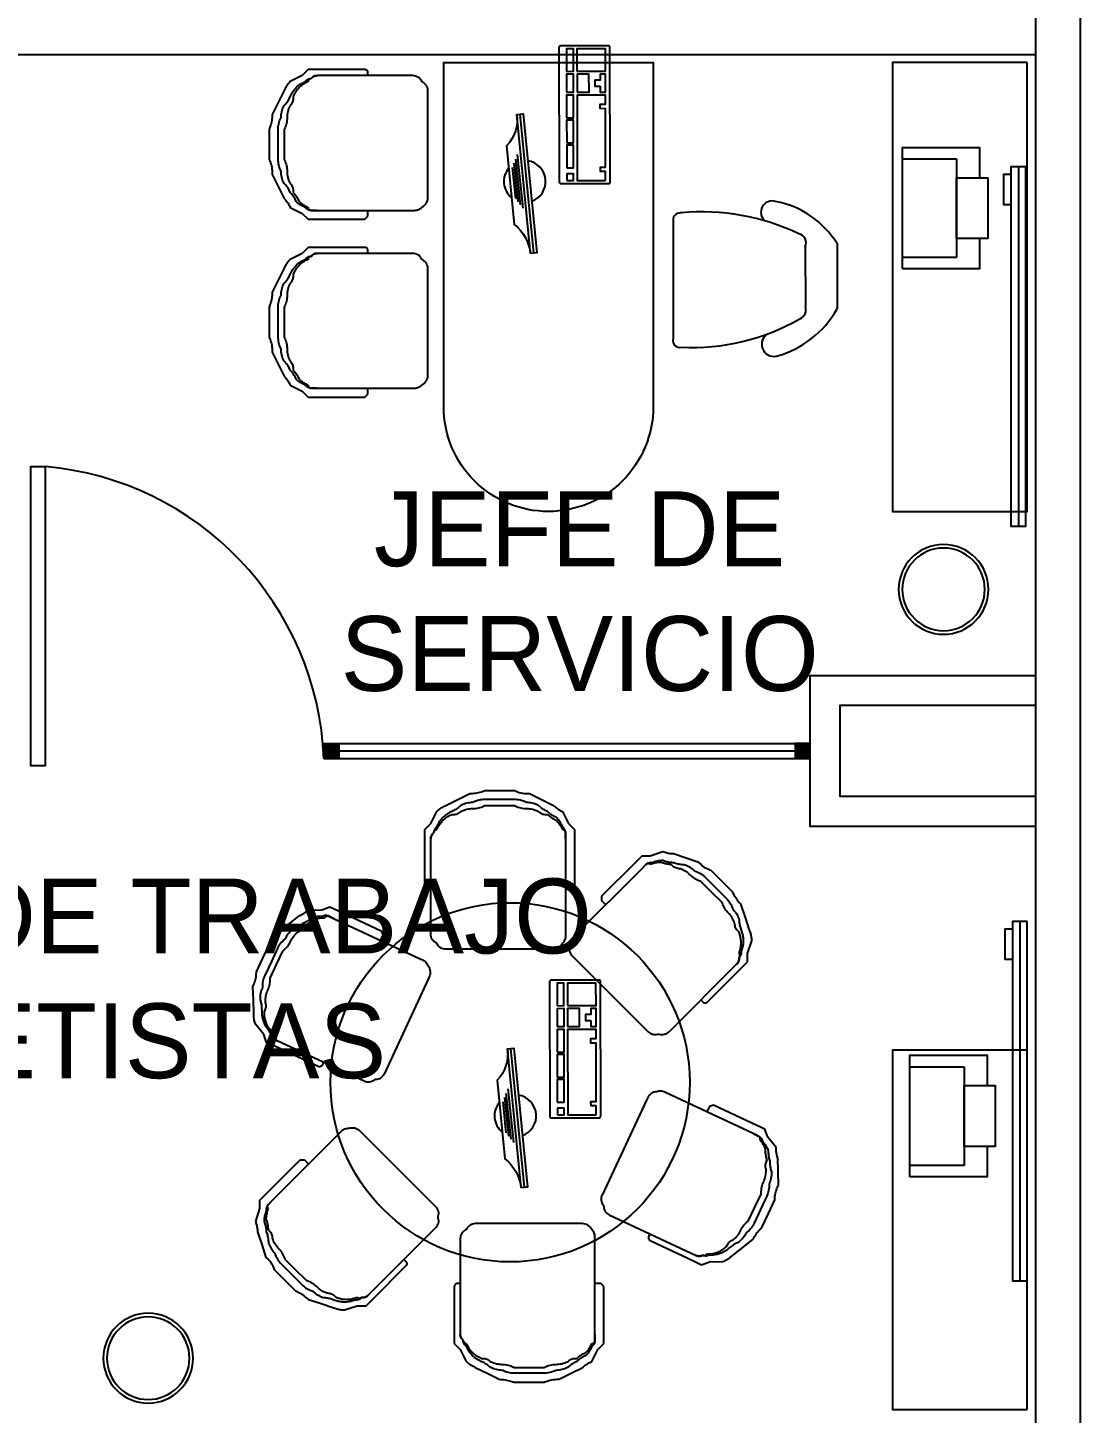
# Model space of a CAD drawing. Header units: millimetres. Extents: x 2523 to 2756, y 378 to 482.
# Drawn here: x 2668.31 to 2671.827, y 393.814 to 398.442 of the extents above; entities that cross this region are included whole.
import ezdxf

# ---------------------------------------------------------------- set-up
doc = ezdxf.new("R2010")
doc.units = ezdxf.units.MM
for name, color, linetype in [('CANCEL', 6, 'Continuous'), ('MOBILIARIO', 161, 'Continuous'), ('PATOLOGICA$0$NUTRICION Y DIETETICA$0$SERVICIOS GENERALES$0$MOBILIARIO', 1, 'Continuous')]:
    doc.layers.add(name, color=color, linetype=linetype)
doc.styles.add('STYLE1', font='GOTHIC.TTF')

# ---------------------------------------------------------------- blocks, each defined once
blk = doc.blocks.new('PK100')
at = {"layer": 'CANCEL'}
blk.add_lwpolyline([(-0.9783, -0.025), (-0.9783, 0.975), (-0.9306, 0.975), (-0.9306, -0.025), (-0.9783, -0.025), (-0.9783, 0.965)], dxfattribs=at)
blk.add_arc((-1.0192, -0.0412), 1.0201, 2.3148, 85.014, dxfattribs=at)
blk = doc.blocks.new('BLOQUE NUTRICION$0$NUTRICION Y DIETETICA$0$NUTRICION$0$511-60')
for p, q in [((-0.1171, 0.5476), (0.1001, 0.5476)), ((-0.1068, 0.441), (0.0914, 0.4421)), ((-0.2009, 0), (0.2009, 0))]:
    blk.add_line(p, q)
for centre, radius, start, end in [((0.0429, 0.2869), 0.3059, 121.5445, 169.5296), ((-0.0593, 0.2593), 0.3295, 15.0293, 61.0609), ((0.525, 0.0969), 0.7482, 154.4621, 185.2938), ((-0.1203, 0.4139), 0.0303, 63.4368, 169.4142), ((0.1026, 0.41), 0.034, 19.2526, 109.2639), ((-0.4929, 0.0631), 0.7226, 357.2049, 29.7094), ((-0.2221, 0.3309), 0.0376, 162.0905, 320.3863), ((0.2192, 0.3365), 0.0405, 208.0736, 11.7041), ((-0.1943, 0.0251), 0.0259, 173.7678, 255.1823), ((0.2075, 0.0212), 0.0222, 252.6468, 17.4346)]:
    blk.add_arc(centre, radius, start, end)
blk = doc.blocks.new('BLOQUE NUTRICION$0$NUTRICION Y DIETETICA$0$NUTRICION$0$silla de visita')
at = {"linetype": 'Continuous'}
for p, q in [((-0.175, 0), (-0.17946, -0.00031)), ((0.175, 0), (-0.175, 0)), ((0.18264, 0), (0.175, 0)), ((0.18762, -0.00034), (0.18264, 0)), ((-0.22469, -0.04554), (-0.225, -0.05)), ((-0.22377, -0.04116), (-0.22469, -0.04554)), ((-0.22225, -0.03695), (-0.22377, -0.04116)), ((-0.22017, -0.03298), (-0.22225, -0.03695)), ((-0.21755, -0.02935), (-0.22017, -0.03298)), ((-0.21447, -0.02611), (-0.21755, -0.02935)), ((-0.21096, -0.02333), (-0.21447, -0.02611)), ((-0.20711, -0.02106), (-0.21096, -0.02333)), ((-0.205, -0.02), (-0.20711, -0.02106)), ((-0.20394, -0.01789), (-0.205, -0.02)), ((-0.20167, -0.01403), (-0.20394, -0.01789)), ((-0.19888, -0.01053), (-0.20167, -0.01403)), ((-0.19564, -0.00744), (-0.19888, -0.01053)), ((-0.19201, -0.00483), (-0.19564, -0.00744)), ((-0.18805, -0.00275), (-0.19201, -0.00483)), ((-0.18384, -0.00123), (-0.18805, -0.00275)), ((-0.17946, -0.00031), (-0.18384, -0.00123)), ((0.19252, -0.00138), (0.18762, -0.00034)), ((0.19723, -0.00307), (0.19252, -0.00138)), ((0.20166, -0.0054), (0.19723, -0.00307)), ((0.20572, -0.00832), (0.20166, -0.0054)), ((0.20934, -0.01177), (0.20572, -0.00832)), ((0.21246, -0.01569), (0.20934, -0.01177)), ((0.215, -0.02), (0.21246, -0.01569)), ((0.21725, -0.02248), (0.215, -0.02)), ((0.21924, -0.02517), (0.21725, -0.02248)), ((0.22097, -0.02804), (0.21924, -0.02517)), ((0.2224, -0.03107), (0.22097, -0.02804)), ((0.22353, -0.03423), (0.2224, -0.03107)), ((0.22434, -0.03748), (0.22353, -0.03423)), ((0.22484, -0.04079), (0.22434, -0.03748)), ((0.225, -0.04414), (0.22484, -0.04079)), ((0.225, -0.05), (0.225, -0.04414)), ((-0.225, -0.05), (-0.225, -0.37)), ((0.225, -0.37), (0.225, -0.05)), ((-0.24481, -0.20805), (-0.245, -0.21)), ((-0.245, -0.21), (-0.245, -0.37)), ((-0.24424, -0.20617), (-0.24481, -0.20805)), ((-0.24331, -0.20444), (-0.24424, -0.20617)), ((-0.24207, -0.20293), (-0.24331, -0.20444)), ((-0.24055, -0.20168), (-0.24207, -0.20293)), ((-0.23883, -0.20076), (-0.24055, -0.20168)), ((-0.23695, -0.20019), (-0.23883, -0.20076)), ((-0.235, -0.2), (-0.23695, -0.20019)), ((-0.225, -0.2), (-0.235, -0.2)), ((0.245, -0.2), (0.225, -0.2)), ((0.255, -0.21), (0.245, -0.2)), ((0.255, -0.37), (0.255, -0.21)), ((-0.245, -0.37), (-0.245, -0.4)), ((-0.225, -0.37), (-0.22488, -0.37237)), ((-0.22488, -0.37237), (-0.225, -0.37)), ((0.225, -0.39), (0.225, -0.37)), ((0.225, -0.37), (0.225, -0.39)), ((0.255, -0.4), (0.255, -0.37)), ((-0.245, -0.4), (-0.225, -0.42)), ((-0.22488, -0.37237), (-0.22454, -0.37471)), ((-0.22454, -0.37471), (-0.22488, -0.37237)), ((-0.22454, -0.37471), (-0.22396, -0.37701)), ((-0.22396, -0.37701), (-0.22454, -0.37471)), ((-0.22396, -0.37701), (-0.22316, -0.37924)), ((-0.22316, -0.37924), (-0.22396, -0.37701)), ((-0.22316, -0.37924), (-0.22215, -0.38138)), ((-0.22215, -0.38138), (-0.22316, -0.37924)), ((-0.22215, -0.38138), (-0.22093, -0.38341)), ((-0.22093, -0.38341), (-0.22215, -0.38138)), ((-0.22093, -0.38341), (-0.21952, -0.38532)), ((-0.21952, -0.38532), (-0.22093, -0.38341)), ((-0.21952, -0.38532), (-0.21793, -0.38707)), ((-0.21793, -0.38707), (-0.21952, -0.38532)), ((-0.21793, -0.38707), (-0.215, -0.39)), ((-0.215, -0.39), (-0.21793, -0.38707)), ((-0.215, -0.39), (-0.21481, -0.39195)), ((-0.21488, -0.39237), (-0.215, -0.39)), ((-0.21454, -0.39471), (-0.21488, -0.39237)), ((-0.21481, -0.39195), (-0.21424, -0.39383)), ((-0.21396, -0.39701), (-0.21454, -0.39471)), ((-0.21424, -0.39383), (-0.21331, -0.39556)), ((-0.21316, -0.39924), (-0.21396, -0.39701)), ((-0.21331, -0.39556), (-0.21207, -0.39707)), ((-0.21215, -0.40138), (-0.21316, -0.39924)), ((-0.21093, -0.40341), (-0.21215, -0.40138)), ((-0.21207, -0.39707), (-0.21055, -0.39832)), ((-0.20952, -0.40532), (-0.21093, -0.40341)), ((-0.21055, -0.39832), (-0.20883, -0.39924)), ((-0.20793, -0.40707), (-0.20952, -0.40532)), ((-0.20883, -0.39924), (-0.20695, -0.39981)), ((-0.205, -0.41), (-0.20793, -0.40707)), ((-0.20695, -0.39981), (-0.205, -0.4)), ((-0.205, -0.4), (-0.20132, -0.40735)), ((-0.20132, -0.41735), (-0.205, -0.41)), ((-0.20132, -0.40735), (-0.19969, -0.41046)), ((-0.19969, -0.41046), (-0.19793, -0.41349)), ((-0.19793, -0.41349), (-0.19606, -0.41646)), ((-0.19606, -0.41646), (-0.19407, -0.41934)), ((0.20407, -0.41934), (0.20606, -0.41646)), ((0.20606, -0.41646), (0.20793, -0.41349)), ((0.20793, -0.41349), (0.20969, -0.41046)), ((0.20969, -0.41046), (0.21132, -0.40735)), ((0.21132, -0.40735), (0.215, -0.4)), ((0.215, -0.41), (0.21132, -0.41735)), ((0.215, -0.4), (0.21695, -0.39981)), ((0.21793, -0.40707), (0.215, -0.41)), ((0.21695, -0.39981), (0.21883, -0.39924)), ((0.21952, -0.40532), (0.21793, -0.40707)), ((0.21883, -0.39924), (0.22055, -0.39832)), ((0.22093, -0.40341), (0.21952, -0.40532)), ((0.22055, -0.39832), (0.22207, -0.39707)), ((0.22215, -0.40138), (0.22093, -0.40341)), ((0.22207, -0.39707), (0.22331, -0.39556)), ((0.22316, -0.39924), (0.22215, -0.40138)), ((0.22396, -0.39701), (0.22316, -0.39924)), ((0.22331, -0.39556), (0.22424, -0.39383)), ((0.22454, -0.39471), (0.22396, -0.39701)), ((0.22424, -0.39383), (0.22481, -0.39195)), ((0.22488, -0.39237), (0.22454, -0.39471)), ((0.22481, -0.39195), (0.225, -0.39)), ((0.225, -0.39), (0.22488, -0.39237)), ((0.235, -0.42), (0.255, -0.4)), ((-0.225, -0.42), (-0.205, -0.46)), ((-0.205, -0.46), (-0.20246, -0.46243)), ((-0.20246, -0.46243), (-0.19984, -0.46476)), ((-0.19969, -0.42046), (-0.20132, -0.41735)), ((-0.19793, -0.42349), (-0.19969, -0.42046)), ((-0.19606, -0.42646), (-0.19793, -0.42349)), ((-0.19407, -0.42934), (-0.19606, -0.42646)), ((-0.19407, -0.41934), (-0.19196, -0.42214)), ((-0.19196, -0.43214), (-0.19407, -0.42934)), ((-0.19196, -0.42214), (-0.18974, -0.42485)), ((-0.18974, -0.43485), (-0.19196, -0.43214)), ((-0.18974, -0.42485), (-0.18742, -0.42748)), ((-0.18742, -0.43748), (-0.18974, -0.43485)), ((-0.18742, -0.42748), (-0.185, -0.43)), ((-0.185, -0.44), (-0.18742, -0.43748)), ((-0.185, -0.43), (-0.18246, -0.43243)), ((-0.18246, -0.44243), (-0.185, -0.44)), ((-0.18246, -0.43243), (-0.17984, -0.43476)), ((-0.17984, -0.44476), (-0.18246, -0.44243)), ((-0.17984, -0.43476), (-0.17712, -0.43697)), ((-0.17712, -0.44697), (-0.17984, -0.44476)), ((-0.17712, -0.43697), (-0.17432, -0.43908)), ((-0.17432, -0.44908), (-0.17712, -0.44697)), ((-0.17432, -0.43908), (-0.17144, -0.44107)), ((-0.17144, -0.45107), (-0.17432, -0.44908)), ((-0.17144, -0.44107), (-0.16848, -0.44294)), ((-0.16848, -0.45294), (-0.17144, -0.45107)), ((-0.16848, -0.44294), (-0.16544, -0.4447)), ((-0.16544, -0.4547), (-0.16848, -0.45294)), ((-0.16544, -0.4447), (-0.16235, -0.44632)), ((-0.16235, -0.45632), (-0.16544, -0.4547)), ((-0.16235, -0.44632), (-0.155, -0.45)), ((-0.155, -0.46), (-0.16235, -0.45632)), ((-0.155, -0.45), (-0.14914, -0.45)), ((-0.14765, -0.46368), (-0.155, -0.46)), ((-0.14914, -0.45), (-0.1458, -0.45016)), ((-0.1458, -0.45016), (-0.14249, -0.45065)), ((-0.14249, -0.45065), (-0.13924, -0.45147)), ((-0.13924, -0.45147), (-0.13608, -0.4526)), ((-0.13608, -0.4526), (-0.13305, -0.45403)), ((-0.13305, -0.45403), (-0.13018, -0.45575)), ((-0.13018, -0.45575), (-0.12749, -0.45775)), ((-0.12749, -0.45775), (-0.125, -0.46)), ((-0.125, -0.46), (-0.12289, -0.46106)), ((-0.12289, -0.46106), (-0.11842, -0.46313)), ((0.12842, -0.46313), (0.13289, -0.46106)), ((0.13289, -0.46106), (0.135, -0.46)), ((0.135, -0.46), (0.13749, -0.45775)), ((0.13749, -0.45775), (0.14018, -0.45575)), ((0.14018, -0.45575), (0.14305, -0.45403)), ((0.14305, -0.45403), (0.14608, -0.4526)), ((0.14608, -0.4526), (0.14924, -0.45147)), ((0.14924, -0.45147), (0.15249, -0.45065)), ((0.15249, -0.45065), (0.1558, -0.45016)), ((0.1558, -0.45016), (0.15914, -0.45)), ((0.165, -0.46), (0.15765, -0.46368)), ((0.15914, -0.45), (0.165, -0.45)), ((0.165, -0.45), (0.16754, -0.44757)), ((0.16754, -0.45757), (0.165, -0.46)), ((0.16754, -0.44757), (0.17016, -0.44524)), ((0.17016, -0.45524), (0.16754, -0.45757)), ((0.17016, -0.44524), (0.17288, -0.44303)), ((0.17288, -0.45303), (0.17016, -0.45524)), ((0.17288, -0.44303), (0.17568, -0.44092)), ((0.17568, -0.45092), (0.17288, -0.45303)), ((0.17568, -0.44092), (0.17856, -0.43893)), ((0.17856, -0.44893), (0.17568, -0.45092)), ((0.17856, -0.43893), (0.18152, -0.43706)), ((0.18152, -0.44706), (0.17856, -0.44893)), ((0.18152, -0.43706), (0.18456, -0.4353)), ((0.18456, -0.4453), (0.18152, -0.44706)), ((0.18456, -0.4353), (0.18765, -0.43368)), ((0.18765, -0.44368), (0.18456, -0.4453)), ((0.18765, -0.43368), (0.195, -0.43)), ((0.195, -0.44), (0.18765, -0.44368)), ((0.195, -0.43), (0.19742, -0.42748)), ((0.19742, -0.43748), (0.195, -0.44)), ((0.19742, -0.42748), (0.19974, -0.42485)), ((0.19974, -0.43485), (0.19742, -0.43748)), ((0.19974, -0.42485), (0.20196, -0.42214)), ((0.20196, -0.43214), (0.19974, -0.43485)), ((0.20196, -0.42214), (0.20407, -0.41934)), ((0.20407, -0.42934), (0.20196, -0.43214)), ((0.20606, -0.42646), (0.20407, -0.42934)), ((0.20793, -0.42349), (0.20606, -0.42646)), ((0.20765, -0.46368), (0.215, -0.46)), ((0.20969, -0.42046), (0.20793, -0.42349)), ((0.21132, -0.41735), (0.20969, -0.42046)), ((0.215, -0.46), (0.235, -0.42)), ((-0.19984, -0.46476), (-0.19712, -0.46697)), ((-0.19712, -0.46697), (-0.19432, -0.46908)), ((-0.19432, -0.46908), (-0.19144, -0.47107)), ((-0.19144, -0.47107), (-0.18848, -0.47294)), ((-0.18848, -0.47294), (-0.18544, -0.4747)), ((-0.18544, -0.4747), (-0.18235, -0.47632)), ((-0.18235, -0.47632), (-0.175, -0.48)), ((-0.175, -0.48), (-0.135, -0.5)), ((-0.14456, -0.4653), (-0.14765, -0.46368)), ((-0.14152, -0.46706), (-0.14456, -0.4653)), ((-0.13856, -0.46893), (-0.14152, -0.46706)), ((-0.13568, -0.47092), (-0.13856, -0.46893)), ((-0.13288, -0.47303), (-0.13568, -0.47092)), ((-0.135, -0.5), (-0.095, -0.52)), ((-0.13016, -0.47524), (-0.13288, -0.47303)), ((-0.12754, -0.47757), (-0.13016, -0.47524)), ((-0.125, -0.48), (-0.12754, -0.47757)), ((-0.12289, -0.48106), (-0.125, -0.48)), ((-0.11842, -0.48313), (-0.12289, -0.48106)), ((-0.11842, -0.46313), (-0.11386, -0.46493)), ((-0.11386, -0.48493), (-0.11842, -0.48313)), ((-0.11386, -0.46493), (-0.10919, -0.46647)), ((-0.10919, -0.48647), (-0.11386, -0.48493)), ((-0.10919, -0.46647), (-0.10445, -0.46774)), ((-0.10445, -0.48774), (-0.10919, -0.48647)), ((-0.10445, -0.46774), (-0.09964, -0.46873)), ((-0.09964, -0.48873), (-0.10445, -0.48774)), ((-0.09964, -0.46873), (-0.09478, -0.46943)), ((-0.09478, -0.48943), (-0.09964, -0.48873)), ((-0.09478, -0.46943), (-0.08989, -0.46986)), ((-0.08989, -0.48986), (-0.09478, -0.48943)), ((-0.08989, -0.46986), (-0.085, -0.47)), ((-0.085, -0.49), (-0.08989, -0.48986)), ((-0.085, -0.47), (-0.08011, -0.47014)), ((-0.08289, -0.49106), (-0.085, -0.49)), ((-0.07842, -0.49313), (-0.08289, -0.49106)), ((-0.08011, -0.47014), (-0.07522, -0.47057)), ((-0.07386, -0.49493), (-0.07842, -0.49313)), ((-0.07522, -0.47057), (-0.07036, -0.47127)), ((-0.06919, -0.49647), (-0.07386, -0.49493)), ((-0.07036, -0.47127), (-0.06555, -0.47226)), ((-0.06445, -0.49774), (-0.06919, -0.49647)), ((-0.06555, -0.47226), (-0.06081, -0.47353)), ((-0.05964, -0.49873), (-0.06445, -0.49774)), ((-0.06081, -0.47353), (-0.05614, -0.47507)), ((-0.05478, -0.49943), (-0.05964, -0.49873)), ((-0.05614, -0.47507), (-0.05158, -0.47687)), ((-0.04989, -0.49986), (-0.05478, -0.49943)), ((-0.05158, -0.47687), (-0.04711, -0.47894)), ((-0.045, -0.5), (-0.04989, -0.49986)), ((-0.04711, -0.47894), (-0.045, -0.48)), ((-0.045, -0.48), (0.005, -0.48)), ((0.005, -0.5), (-0.045, -0.5)), ((0.005, -0.48), (0.055, -0.48)), ((0.045, -0.5), (0.005, -0.5)), ((0.05264, -0.5), (0.045, -0.5)), ((0.0581, -0.49984), (0.05264, -0.5)), ((0.055, -0.48), (0.05711, -0.47894)), ((0.05711, -0.47894), (0.06158, -0.47687)), ((0.06357, -0.49937), (0.0581, -0.49984)), ((0.06158, -0.47687), (0.06614, -0.47507)), ((0.06901, -0.49858), (0.06357, -0.49937)), ((0.06614, -0.47507), (0.07081, -0.47353)), ((0.07438, -0.49747), (0.06901, -0.49858)), ((0.07081, -0.47353), (0.07555, -0.47226)), ((0.07969, -0.49606), (0.07438, -0.49747)), ((0.07555, -0.47226), (0.08036, -0.47127)), ((0.0849, -0.49434), (0.07969, -0.49606)), ((0.08036, -0.47127), (0.08522, -0.47057)), ((0.09001, -0.49232), (0.0849, -0.49434)), ((0.08522, -0.47057), (0.09011, -0.47014)), ((0.095, -0.49), (0.09001, -0.49232)), ((0.09011, -0.47014), (0.095, -0.47)), ((0.095, -0.47), (0.09989, -0.46986)), ((0.09989, -0.48986), (0.095, -0.49)), ((0.09989, -0.46986), (0.10478, -0.46943)), ((0.10478, -0.48943), (0.09989, -0.48986)), ((0.10478, -0.46943), (0.10964, -0.46873)), ((0.10964, -0.48873), (0.10478, -0.48943)), ((0.105, -0.52), (0.145, -0.5)), ((0.10964, -0.46873), (0.11445, -0.46774)), ((0.11445, -0.48774), (0.10964, -0.48873)), ((0.11445, -0.46774), (0.11919, -0.46647)), ((0.11919, -0.48647), (0.11445, -0.48774)), ((0.11919, -0.46647), (0.12386, -0.46493)), ((0.12386, -0.48493), (0.11919, -0.48647)), ((0.12386, -0.46493), (0.12842, -0.46313)), ((0.12842, -0.48313), (0.12386, -0.48493)), ((0.13289, -0.48106), (0.12842, -0.48313)), ((0.135, -0.48), (0.13289, -0.48106)), ((0.13754, -0.47757), (0.135, -0.48)), ((0.14016, -0.47524), (0.13754, -0.47757)), ((0.14288, -0.47303), (0.14016, -0.47524)), ((0.14568, -0.47092), (0.14288, -0.47303)), ((0.145, -0.5), (0.185, -0.48)), ((0.14856, -0.46893), (0.14568, -0.47092)), ((0.15152, -0.46706), (0.14856, -0.46893)), ((0.15456, -0.4653), (0.15152, -0.46706)), ((0.15765, -0.46368), (0.15456, -0.4653)), ((0.185, -0.48), (0.18754, -0.47757)), ((0.18754, -0.47757), (0.19016, -0.47524)), ((0.19016, -0.47524), (0.19288, -0.47303)), ((0.19288, -0.47303), (0.19568, -0.47092)), ((0.19568, -0.47092), (0.19856, -0.46893)), ((0.19856, -0.46893), (0.20152, -0.46706)), ((0.20152, -0.46706), (0.20456, -0.4653)), ((0.20456, -0.4653), (0.20765, -0.46368)), ((-0.095, -0.52), (-0.09007, -0.5201)), ((-0.09007, -0.5201), (-0.08513, -0.5204)), ((-0.08513, -0.5204), (-0.0802, -0.52089)), ((-0.0802, -0.52089), (-0.07529, -0.52159)), ((-0.07529, -0.52159), (-0.07041, -0.52248)), ((-0.07041, -0.52248), (-0.06558, -0.52356)), ((-0.06558, -0.52356), (-0.06079, -0.52484)), ((-0.06079, -0.52484), (-0.05603, -0.52632)), ((-0.05603, -0.52632), (-0.045, -0.53)), ((-0.045, -0.53), (0.005, -0.53)), ((0.005, -0.53), (0.055, -0.53)), ((0.055, -0.53), (0.05999, -0.52768)), ((0.05999, -0.52768), (0.0651, -0.52566)), ((0.0651, -0.52566), (0.07031, -0.52394)), ((0.07031, -0.52394), (0.07562, -0.52253)), ((0.07562, -0.52253), (0.08099, -0.52142)), ((0.08099, -0.52142), (0.08643, -0.52063)), ((0.08643, -0.52063), (0.0919, -0.52016)), ((0.0919, -0.52016), (0.09736, -0.52)), ((0.09736, -0.52), (0.105, -0.52))]:
    blk.add_line(p, q, dxfattribs=at)
blk = doc.blocks.new('*U366')
at = {"layer": 'MOBILIARIO'}
blk.add_lwpolyline([(0.75, -0.45), (0.75, 0), (-0.75, 0), (-0.75, -0.45)], close=True, dxfattribs=at)
blk = doc.blocks.new('BLOQUE NUTRICION$0$silla de visita')
at = {"linetype": 'Continuous'}
for p, q in [((-0.175, 0), (-0.17946, -0.00031)), ((0.175, 0), (-0.175, 0)), ((0.18264, 0), (0.175, 0)), ((0.18762, -0.00034), (0.18264, 0)), ((-0.22469, -0.04554), (-0.225, -0.05)), ((-0.22377, -0.04116), (-0.22469, -0.04554)), ((-0.22225, -0.03695), (-0.22377, -0.04116)), ((-0.22017, -0.03298), (-0.22225, -0.03695)), ((-0.21755, -0.02935), (-0.22017, -0.03298)), ((-0.21447, -0.02611), (-0.21755, -0.02935)), ((-0.21096, -0.02333), (-0.21447, -0.02611)), ((-0.20711, -0.02106), (-0.21096, -0.02333)), ((-0.205, -0.02), (-0.20711, -0.02106)), ((-0.20394, -0.01789), (-0.205, -0.02)), ((-0.20167, -0.01403), (-0.20394, -0.01789)), ((-0.19888, -0.01053), (-0.20167, -0.01403)), ((-0.19564, -0.00744), (-0.19888, -0.01053)), ((-0.19201, -0.00483), (-0.19564, -0.00744)), ((-0.18805, -0.00275), (-0.19201, -0.00483)), ((-0.18384, -0.00123), (-0.18805, -0.00275)), ((-0.17946, -0.00031), (-0.18384, -0.00123)), ((0.19252, -0.00138), (0.18762, -0.00034)), ((0.19723, -0.00307), (0.19252, -0.00138)), ((0.20166, -0.0054), (0.19723, -0.00307)), ((0.20572, -0.00832), (0.20166, -0.0054)), ((0.20934, -0.01177), (0.20572, -0.00832)), ((0.21246, -0.01569), (0.20934, -0.01177)), ((0.215, -0.02), (0.21246, -0.01569)), ((0.21725, -0.02248), (0.215, -0.02)), ((0.21924, -0.02517), (0.21725, -0.02248)), ((0.22097, -0.02804), (0.21924, -0.02517)), ((0.2224, -0.03107), (0.22097, -0.02804)), ((0.22353, -0.03423), (0.2224, -0.03107)), ((0.22434, -0.03748), (0.22353, -0.03423)), ((0.22484, -0.04079), (0.22434, -0.03748)), ((0.225, -0.04414), (0.22484, -0.04079)), ((0.225, -0.05), (0.225, -0.04414)), ((-0.225, -0.05), (-0.225, -0.37)), ((0.225, -0.37), (0.225, -0.05)), ((-0.24481, -0.20805), (-0.245, -0.21)), ((-0.245, -0.21), (-0.245, -0.37)), ((-0.24424, -0.20617), (-0.24481, -0.20805)), ((-0.24331, -0.20444), (-0.24424, -0.20617)), ((-0.24207, -0.20293), (-0.24331, -0.20444)), ((-0.24055, -0.20168), (-0.24207, -0.20293)), ((-0.23883, -0.20076), (-0.24055, -0.20168)), ((-0.23695, -0.20019), (-0.23883, -0.20076)), ((-0.235, -0.2), (-0.23695, -0.20019)), ((-0.225, -0.2), (-0.235, -0.2)), ((0.245, -0.2), (0.225, -0.2)), ((0.255, -0.21), (0.245, -0.2)), ((0.255, -0.37), (0.255, -0.21)), ((-0.245, -0.37), (-0.245, -0.4)), ((-0.225, -0.37), (-0.22488, -0.37237)), ((-0.22488, -0.37237), (-0.225, -0.37)), ((0.225, -0.39), (0.225, -0.37)), ((0.225, -0.37), (0.225, -0.39)), ((0.255, -0.4), (0.255, -0.37)), ((-0.245, -0.4), (-0.225, -0.42)), ((-0.22488, -0.37237), (-0.22454, -0.37471)), ((-0.22454, -0.37471), (-0.22488, -0.37237)), ((-0.22454, -0.37471), (-0.22396, -0.37701)), ((-0.22396, -0.37701), (-0.22454, -0.37471)), ((-0.22396, -0.37701), (-0.22316, -0.37924)), ((-0.22316, -0.37924), (-0.22396, -0.37701)), ((-0.22316, -0.37924), (-0.22215, -0.38138)), ((-0.22215, -0.38138), (-0.22316, -0.37924)), ((-0.22215, -0.38138), (-0.22093, -0.38341)), ((-0.22093, -0.38341), (-0.22215, -0.38138)), ((-0.22093, -0.38341), (-0.21952, -0.38532)), ((-0.21952, -0.38532), (-0.22093, -0.38341)), ((-0.21952, -0.38532), (-0.21793, -0.38707)), ((-0.21793, -0.38707), (-0.21952, -0.38532)), ((-0.21793, -0.38707), (-0.215, -0.39)), ((-0.215, -0.39), (-0.21793, -0.38707)), ((-0.215, -0.39), (-0.21481, -0.39195)), ((-0.21488, -0.39237), (-0.215, -0.39)), ((-0.21454, -0.39471), (-0.21488, -0.39237)), ((-0.21481, -0.39195), (-0.21424, -0.39383)), ((-0.21396, -0.39701), (-0.21454, -0.39471)), ((-0.21424, -0.39383), (-0.21331, -0.39556)), ((-0.21316, -0.39924), (-0.21396, -0.39701)), ((-0.21331, -0.39556), (-0.21207, -0.39707)), ((-0.21215, -0.40138), (-0.21316, -0.39924)), ((-0.21093, -0.40341), (-0.21215, -0.40138)), ((-0.21207, -0.39707), (-0.21055, -0.39832)), ((-0.20952, -0.40532), (-0.21093, -0.40341)), ((-0.21055, -0.39832), (-0.20883, -0.39924)), ((-0.20793, -0.40707), (-0.20952, -0.40532)), ((-0.20883, -0.39924), (-0.20695, -0.39981)), ((-0.205, -0.41), (-0.20793, -0.40707)), ((-0.20695, -0.39981), (-0.205, -0.4)), ((-0.205, -0.4), (-0.20132, -0.40735)), ((-0.20132, -0.41735), (-0.205, -0.41)), ((-0.20132, -0.40735), (-0.19969, -0.41046)), ((-0.19969, -0.41046), (-0.19793, -0.41349)), ((-0.19793, -0.41349), (-0.19606, -0.41646)), ((-0.19606, -0.41646), (-0.19407, -0.41934)), ((0.20407, -0.41934), (0.20606, -0.41646)), ((0.20606, -0.41646), (0.20793, -0.41349)), ((0.20793, -0.41349), (0.20969, -0.41046)), ((0.20969, -0.41046), (0.21132, -0.40735)), ((0.21132, -0.40735), (0.215, -0.4)), ((0.215, -0.41), (0.21132, -0.41735)), ((0.215, -0.4), (0.21695, -0.39981)), ((0.21793, -0.40707), (0.215, -0.41)), ((0.21695, -0.39981), (0.21883, -0.39924)), ((0.21952, -0.40532), (0.21793, -0.40707)), ((0.21883, -0.39924), (0.22055, -0.39832)), ((0.22093, -0.40341), (0.21952, -0.40532)), ((0.22055, -0.39832), (0.22207, -0.39707)), ((0.22215, -0.40138), (0.22093, -0.40341)), ((0.22207, -0.39707), (0.22331, -0.39556)), ((0.22316, -0.39924), (0.22215, -0.40138)), ((0.22396, -0.39701), (0.22316, -0.39924)), ((0.22331, -0.39556), (0.22424, -0.39383)), ((0.22454, -0.39471), (0.22396, -0.39701)), ((0.22424, -0.39383), (0.22481, -0.39195)), ((0.22488, -0.39237), (0.22454, -0.39471)), ((0.22481, -0.39195), (0.225, -0.39)), ((0.225, -0.39), (0.22488, -0.39237)), ((0.235, -0.42), (0.255, -0.4)), ((-0.225, -0.42), (-0.205, -0.46)), ((-0.205, -0.46), (-0.20246, -0.46243)), ((-0.20246, -0.46243), (-0.19984, -0.46476)), ((-0.19969, -0.42046), (-0.20132, -0.41735)), ((-0.19793, -0.42349), (-0.19969, -0.42046)), ((-0.19606, -0.42646), (-0.19793, -0.42349)), ((-0.19407, -0.42934), (-0.19606, -0.42646)), ((-0.19407, -0.41934), (-0.19196, -0.42214)), ((-0.19196, -0.43214), (-0.19407, -0.42934)), ((-0.19196, -0.42214), (-0.18974, -0.42485)), ((-0.18974, -0.43485), (-0.19196, -0.43214)), ((-0.18974, -0.42485), (-0.18742, -0.42748)), ((-0.18742, -0.43748), (-0.18974, -0.43485)), ((-0.18742, -0.42748), (-0.185, -0.43)), ((-0.185, -0.44), (-0.18742, -0.43748)), ((-0.185, -0.43), (-0.18246, -0.43243)), ((-0.18246, -0.44243), (-0.185, -0.44)), ((-0.18246, -0.43243), (-0.17984, -0.43476)), ((-0.17984, -0.44476), (-0.18246, -0.44243)), ((-0.17984, -0.43476), (-0.17712, -0.43697)), ((-0.17712, -0.44697), (-0.17984, -0.44476)), ((-0.17712, -0.43697), (-0.17432, -0.43908)), ((-0.17432, -0.44908), (-0.17712, -0.44697)), ((-0.17432, -0.43908), (-0.17144, -0.44107)), ((-0.17144, -0.45107), (-0.17432, -0.44908)), ((-0.17144, -0.44107), (-0.16848, -0.44294)), ((-0.16848, -0.45294), (-0.17144, -0.45107)), ((-0.16848, -0.44294), (-0.16544, -0.4447)), ((-0.16544, -0.4547), (-0.16848, -0.45294)), ((-0.16544, -0.4447), (-0.16235, -0.44632)), ((-0.16235, -0.45632), (-0.16544, -0.4547)), ((-0.16235, -0.44632), (-0.155, -0.45)), ((-0.155, -0.46), (-0.16235, -0.45632)), ((-0.155, -0.45), (-0.14914, -0.45)), ((-0.14765, -0.46368), (-0.155, -0.46)), ((-0.14914, -0.45), (-0.1458, -0.45016)), ((-0.1458, -0.45016), (-0.14249, -0.45065)), ((-0.14249, -0.45065), (-0.13924, -0.45147)), ((-0.13924, -0.45147), (-0.13608, -0.4526)), ((-0.13608, -0.4526), (-0.13305, -0.45403)), ((-0.13305, -0.45403), (-0.13018, -0.45575)), ((-0.13018, -0.45575), (-0.12749, -0.45775)), ((-0.12749, -0.45775), (-0.125, -0.46)), ((-0.125, -0.46), (-0.12289, -0.46106)), ((-0.12289, -0.46106), (-0.11842, -0.46313)), ((0.12842, -0.46313), (0.13289, -0.46106)), ((0.13289, -0.46106), (0.135, -0.46)), ((0.135, -0.46), (0.13749, -0.45775)), ((0.13749, -0.45775), (0.14018, -0.45575)), ((0.14018, -0.45575), (0.14305, -0.45403)), ((0.14305, -0.45403), (0.14608, -0.4526)), ((0.14608, -0.4526), (0.14924, -0.45147)), ((0.14924, -0.45147), (0.15249, -0.45065)), ((0.15249, -0.45065), (0.1558, -0.45016)), ((0.1558, -0.45016), (0.15914, -0.45)), ((0.165, -0.46), (0.15765, -0.46368)), ((0.15914, -0.45), (0.165, -0.45)), ((0.165, -0.45), (0.16754, -0.44757)), ((0.16754, -0.45757), (0.165, -0.46)), ((0.16754, -0.44757), (0.17016, -0.44524)), ((0.17016, -0.45524), (0.16754, -0.45757)), ((0.17016, -0.44524), (0.17288, -0.44303)), ((0.17288, -0.45303), (0.17016, -0.45524)), ((0.17288, -0.44303), (0.17568, -0.44092)), ((0.17568, -0.45092), (0.17288, -0.45303)), ((0.17568, -0.44092), (0.17856, -0.43893)), ((0.17856, -0.44893), (0.17568, -0.45092)), ((0.17856, -0.43893), (0.18152, -0.43706)), ((0.18152, -0.44706), (0.17856, -0.44893)), ((0.18152, -0.43706), (0.18456, -0.4353)), ((0.18456, -0.4453), (0.18152, -0.44706)), ((0.18456, -0.4353), (0.18765, -0.43368)), ((0.18765, -0.44368), (0.18456, -0.4453)), ((0.18765, -0.43368), (0.195, -0.43)), ((0.195, -0.44), (0.18765, -0.44368)), ((0.195, -0.43), (0.19742, -0.42748)), ((0.19742, -0.43748), (0.195, -0.44)), ((0.19742, -0.42748), (0.19974, -0.42485)), ((0.19974, -0.43485), (0.19742, -0.43748)), ((0.19974, -0.42485), (0.20196, -0.42214)), ((0.20196, -0.43214), (0.19974, -0.43485)), ((0.20196, -0.42214), (0.20407, -0.41934)), ((0.20407, -0.42934), (0.20196, -0.43214)), ((0.20606, -0.42646), (0.20407, -0.42934)), ((0.20793, -0.42349), (0.20606, -0.42646)), ((0.20765, -0.46368), (0.215, -0.46)), ((0.20969, -0.42046), (0.20793, -0.42349)), ((0.21132, -0.41735), (0.20969, -0.42046)), ((0.215, -0.46), (0.235, -0.42)), ((-0.19984, -0.46476), (-0.19712, -0.46697)), ((-0.19712, -0.46697), (-0.19432, -0.46908)), ((-0.19432, -0.46908), (-0.19144, -0.47107)), ((-0.19144, -0.47107), (-0.18848, -0.47294)), ((-0.18848, -0.47294), (-0.18544, -0.4747)), ((-0.18544, -0.4747), (-0.18235, -0.47632)), ((-0.18235, -0.47632), (-0.175, -0.48)), ((-0.175, -0.48), (-0.135, -0.5)), ((-0.14456, -0.4653), (-0.14765, -0.46368)), ((-0.14152, -0.46706), (-0.14456, -0.4653)), ((-0.13856, -0.46893), (-0.14152, -0.46706)), ((-0.13568, -0.47092), (-0.13856, -0.46893)), ((-0.13288, -0.47303), (-0.13568, -0.47092)), ((-0.135, -0.5), (-0.095, -0.52)), ((-0.13016, -0.47524), (-0.13288, -0.47303)), ((-0.12754, -0.47757), (-0.13016, -0.47524)), ((-0.125, -0.48), (-0.12754, -0.47757)), ((-0.12289, -0.48106), (-0.125, -0.48)), ((-0.11842, -0.48313), (-0.12289, -0.48106)), ((-0.11842, -0.46313), (-0.11386, -0.46493)), ((-0.11386, -0.48493), (-0.11842, -0.48313)), ((-0.11386, -0.46493), (-0.10919, -0.46647)), ((-0.10919, -0.48647), (-0.11386, -0.48493)), ((-0.10919, -0.46647), (-0.10445, -0.46774)), ((-0.10445, -0.48774), (-0.10919, -0.48647)), ((-0.10445, -0.46774), (-0.09964, -0.46873)), ((-0.09964, -0.48873), (-0.10445, -0.48774)), ((-0.09964, -0.46873), (-0.09478, -0.46943)), ((-0.09478, -0.48943), (-0.09964, -0.48873)), ((-0.09478, -0.46943), (-0.08989, -0.46986)), ((-0.08989, -0.48986), (-0.09478, -0.48943)), ((-0.08989, -0.46986), (-0.085, -0.47)), ((-0.085, -0.49), (-0.08989, -0.48986)), ((-0.085, -0.47), (-0.08011, -0.47014)), ((-0.08289, -0.49106), (-0.085, -0.49)), ((-0.07842, -0.49313), (-0.08289, -0.49106)), ((-0.08011, -0.47014), (-0.07522, -0.47057)), ((-0.07386, -0.49493), (-0.07842, -0.49313)), ((-0.07522, -0.47057), (-0.07036, -0.47127)), ((-0.06919, -0.49647), (-0.07386, -0.49493)), ((-0.07036, -0.47127), (-0.06555, -0.47226)), ((-0.06445, -0.49774), (-0.06919, -0.49647)), ((-0.06555, -0.47226), (-0.06081, -0.47353)), ((-0.05964, -0.49873), (-0.06445, -0.49774)), ((-0.06081, -0.47353), (-0.05614, -0.47507)), ((-0.05478, -0.49943), (-0.05964, -0.49873)), ((-0.05614, -0.47507), (-0.05158, -0.47687)), ((-0.04989, -0.49986), (-0.05478, -0.49943)), ((-0.05158, -0.47687), (-0.04711, -0.47894)), ((-0.045, -0.5), (-0.04989, -0.49986)), ((-0.04711, -0.47894), (-0.045, -0.48)), ((-0.045, -0.48), (0.005, -0.48)), ((0.005, -0.5), (-0.045, -0.5)), ((0.005, -0.48), (0.055, -0.48)), ((0.045, -0.5), (0.005, -0.5)), ((0.05264, -0.5), (0.045, -0.5)), ((0.0581, -0.49984), (0.05264, -0.5)), ((0.055, -0.48), (0.05711, -0.47894)), ((0.05711, -0.47894), (0.06158, -0.47687)), ((0.06357, -0.49937), (0.0581, -0.49984)), ((0.06158, -0.47687), (0.06614, -0.47507)), ((0.06901, -0.49858), (0.06357, -0.49937)), ((0.06614, -0.47507), (0.07081, -0.47353)), ((0.07438, -0.49747), (0.06901, -0.49858)), ((0.07081, -0.47353), (0.07555, -0.47226)), ((0.07969, -0.49606), (0.07438, -0.49747)), ((0.07555, -0.47226), (0.08036, -0.47127)), ((0.0849, -0.49434), (0.07969, -0.49606)), ((0.08036, -0.47127), (0.08522, -0.47057)), ((0.09001, -0.49232), (0.0849, -0.49434)), ((0.08522, -0.47057), (0.09011, -0.47014)), ((0.095, -0.49), (0.09001, -0.49232)), ((0.09011, -0.47014), (0.095, -0.47)), ((0.095, -0.47), (0.09989, -0.46986)), ((0.09989, -0.48986), (0.095, -0.49)), ((0.09989, -0.46986), (0.10478, -0.46943)), ((0.10478, -0.48943), (0.09989, -0.48986)), ((0.10478, -0.46943), (0.10964, -0.46873)), ((0.10964, -0.48873), (0.10478, -0.48943)), ((0.105, -0.52), (0.145, -0.5)), ((0.10964, -0.46873), (0.11445, -0.46774)), ((0.11445, -0.48774), (0.10964, -0.48873)), ((0.11445, -0.46774), (0.11919, -0.46647)), ((0.11919, -0.48647), (0.11445, -0.48774)), ((0.11919, -0.46647), (0.12386, -0.46493)), ((0.12386, -0.48493), (0.11919, -0.48647)), ((0.12386, -0.46493), (0.12842, -0.46313)), ((0.12842, -0.48313), (0.12386, -0.48493)), ((0.13289, -0.48106), (0.12842, -0.48313)), ((0.135, -0.48), (0.13289, -0.48106)), ((0.13754, -0.47757), (0.135, -0.48)), ((0.14016, -0.47524), (0.13754, -0.47757)), ((0.14288, -0.47303), (0.14016, -0.47524)), ((0.14568, -0.47092), (0.14288, -0.47303)), ((0.145, -0.5), (0.185, -0.48)), ((0.14856, -0.46893), (0.14568, -0.47092)), ((0.15152, -0.46706), (0.14856, -0.46893)), ((0.15456, -0.4653), (0.15152, -0.46706)), ((0.15765, -0.46368), (0.15456, -0.4653)), ((0.185, -0.48), (0.18754, -0.47757)), ((0.18754, -0.47757), (0.19016, -0.47524)), ((0.19016, -0.47524), (0.19288, -0.47303)), ((0.19288, -0.47303), (0.19568, -0.47092)), ((0.19568, -0.47092), (0.19856, -0.46893)), ((0.19856, -0.46893), (0.20152, -0.46706)), ((0.20152, -0.46706), (0.20456, -0.4653)), ((0.20456, -0.4653), (0.20765, -0.46368)), ((-0.095, -0.52), (-0.09007, -0.5201)), ((-0.09007, -0.5201), (-0.08513, -0.5204)), ((-0.08513, -0.5204), (-0.0802, -0.52089)), ((-0.0802, -0.52089), (-0.07529, -0.52159)), ((-0.07529, -0.52159), (-0.07041, -0.52248)), ((-0.07041, -0.52248), (-0.06558, -0.52356)), ((-0.06558, -0.52356), (-0.06079, -0.52484)), ((-0.06079, -0.52484), (-0.05603, -0.52632)), ((-0.05603, -0.52632), (-0.045, -0.53)), ((-0.045, -0.53), (0.005, -0.53)), ((0.005, -0.53), (0.055, -0.53)), ((0.055, -0.53), (0.05999, -0.52768)), ((0.05999, -0.52768), (0.0651, -0.52566)), ((0.0651, -0.52566), (0.07031, -0.52394)), ((0.07031, -0.52394), (0.07562, -0.52253)), ((0.07562, -0.52253), (0.08099, -0.52142)), ((0.08099, -0.52142), (0.08643, -0.52063)), ((0.08643, -0.52063), (0.0919, -0.52016)), ((0.0919, -0.52016), (0.09736, -0.52)), ((0.09736, -0.52), (0.105, -0.52))]:
    blk.add_line(p, q, dxfattribs=at)
blk = doc.blocks.new('96950058')
blk.add_line((0, -0.025), (1.2, -0.025))
blk.add_lwpolyline([(0, 0), (0, -0.05), (1.2, -0.05), (1.2, 0)], close=True)
blk.add_lwpolyline([(0.025, -0.05), (0.025, -0.075), (0.125, -0.075), (0.125, -0.05)])
blk = doc.blocks.new('Sesto circ')
for radius in [0.15, 0.138]:
    blk.add_circle((0, 0), radius)
blk = doc.blocks.new('A$C14312871')
at = {"layer": 'MOBILIARIO'}
blk.add_lwpolyline([(27.3275, -6.4), (27.3275, -6.4, -0.414214), (26.9775, -6.05), (26.9775, -4.9), (27.6775, -4.9), (27.6775, -6.05, -0.414214)], format="xyb", close=True, dxfattribs=at)
blk.add_lwpolyline([(28.9275, -9.4), (28.9275, -8.2), (28.4775, -8.2), (28.4775, -9.4)], close=True, dxfattribs=at)
blk.add_circle((27.1994, -8.3068), 0.6, dxfattribs=at)
at = {"layer": 'MOBILIARIO', "ltscale": 0.1, "rotation": 90}
blk.add_blockref('*U366', (28.4775, -5.65), dxfattribs=at)
at = {"layer": 'MOBILIARIO'}
for name, p, rotation in [('BLOQUE NUTRICION$0$NUTRICION Y DIETETICA$0$NUTRICION$0$silla de visita', (26.9245, -5.169), 270), ('96950058', (28.9229, -5.2491), 270), ('BLOQUE NUTRICION$0$NUTRICION Y DIETETICA$0$NUTRICION$0$511-60', (27.7441, -5.6224), 270), ('BLOQUE NUTRICION$0$NUTRICION Y DIETETICA$0$NUTRICION$0$silla de visita', (26.9245, -5.7627), 270), ('BLOQUE NUTRICION$0$silla de visita', (27.5366, -8.0141), 134.9999999999816), ('96950058', (28.9275, -7.7702), 270), ('BLOQUE NUTRICION$0$silla de visita', (27.5807, -8.5249), 64.94536152228208)]:
    blk.add_blockref(name, p, dxfattribs=dict(at, rotation=rotation))
at = {"layer": 'MOBILIARIO', "xscale": -1}
for name, p, rotation in [('Sesto circ', (28.6476, -6.6602), 180), ('BLOQUE NUTRICION$0$silla de visita', (27.1596, -7.8623), 180), ('BLOQUE NUTRICION$0$silla de visita', (26.852, -8.1206), 245.04639981009), ('BLOQUE NUTRICION$0$silla de visita', (26.8267, -8.5981), 314.9999999999816), ('Sesto circ', (25.9904, -9.2285), 180)]:
    blk.add_blockref(name, p, dxfattribs=dict(at, rotation=rotation))
at = {"layer": 'MOBILIARIO'}
blk.add_blockref('BLOQUE NUTRICION$0$silla de visita', (27.258, -8.779), dxfattribs=at)
blk = doc.blocks.new('PATOLOGICA$0$NUTRICION Y DIETETICA$0$SERVICIOS GENERALES$0$COMP PLANA')
at = {"layer": 'MOBILIARIO'}
for p, q in [((0.3955, -0.3214), (0.8603, -0.2806)), ((0.5308, -0.332), (0.7103, -0.3152)), ((0.5466, -0.3384), (0.6983, -0.3241)), ((0.5591, -0.3434), (0.6887, -0.3312)), ((0.574, -0.3494), (0.6773, -0.3397))]:
    blk.add_line(p, q, dxfattribs=at)
blk.add_lwpolyline([(0.6306, -0.0275, 0.414214), (0.6257, -0.0224), (0.1757, -0.0186, 0.414214), (0.1707, -0.0235), (0.1693, -0.1835, 0.414214), (0.1742, -0.1886), (0.6242, -0.1924, 0.414214), (0.6293, -0.1874)], format="xyb", close=True, dxfattribs=at)
for points in [[(0.2548, -0.1293), (0.2556, -0.0343), (0.1806, -0.0336), (0.1798, -0.1286)], [(0.3054, -0.0522), (0.3254, -0.0524), (0.3256, -0.0349), (0.2656, -0.0343), (0.2654, -0.0518), (0.2854, -0.052), (0.2853, -0.0695), (0.3053, -0.0697)], [(0.6205, -0.0374), (0.5906, -0.0371), (0.5904, -0.0546), (0.5754, -0.0545), (0.5756, -0.037), (0.3806, -0.0353), (0.3804, -0.0528), (0.3654, -0.0527), (0.3656, -0.0352), (0.3356, -0.0349), (0.3348, -0.1299), (0.6197, -0.1324)], [(0.3248, -0.1299), (0.3251, -0.0899), (0.2651, -0.0893), (0.2648, -0.1293)], [(0.2545, -0.1643), (0.2547, -0.1413), (0.1797, -0.1406), (0.1795, -0.1636)], [(0.3245, -0.1648), (0.3246, -0.1419), (0.2647, -0.1413), (0.2645, -0.1643)], [(0.4095, -0.1656), (0.4096, -0.1426), (0.3346, -0.1419), (0.3345, -0.1649)], [(0.4929, -0.1663), (0.4931, -0.1433), (0.4181, -0.1426), (0.4179, -0.1656)], [(0.5764, -0.167), (0.5766, -0.144), (0.5016, -0.1434), (0.5014, -0.1664)], [(0.6194, -0.1674), (0.6196, -0.1444), (0.5966, -0.1442), (0.5964, -0.1672)], [(0.8612, -0.2913), (0.3965, -0.332), (0.3946, -0.3107), (0.8594, -0.27)]]:
    blk.add_lwpolyline(points, close=True, dxfattribs=at)
at = {"layer": 'MOBILIARIO', "flags": 128}
blk.add_lwpolyline([(0.3965, -0.332, -0.233068), (0.5011, -0.3672), (0.7643, -0.3441, -0.202404), (0.8612, -0.2913, 0.618031)], format="xyb", dxfattribs=at)
at = {"layer": 'MOBILIARIO'}
for start, end in [(18.9104, 171.1133), (229.354, 320.6697)]:
    blk.add_arc((0.6209, -0.3077), 0.0698, start, end, dxfattribs=at)
blk = doc.blocks.new('PATOLOGICA$0$NUTRICION Y DIETETICA$0$SERVICIOS GENERALES$0$IL')
at = {"layer": 'MOBILIARIO'}
for p, q in [((0.1647, 0.2851), (-0.1647, 0.2851)), ((-0.1647, 0.2851), (-0.1647, 0.1041)), ((0.1647, 0.1041), (0.1647, 0.2851)), ((0.1647, 0.1328), (0.1647, 0.2563)), ((-0.1647, 0.1041), (0.1647, 0.1041))]:
    blk.add_line(p, q, dxfattribs=at)
for points in [[(0.2031, 0.2851), (-0.2031, 0.2851), (-0.2031, 0.0271), (-0.1017, 0.0271)], [(0.1017, 0.0271), (0.2031, 0.0271), (0.2031, 0.2851)]]:
    blk.add_lwpolyline(points, dxfattribs=at)
blk.add_lwpolyline([(0.1017, 0.1041), (-0.1017, 0.1041), (-0.1017, 0), (0.1017, 0)], close=True, dxfattribs=at)
blk = doc.blocks.new('A$C417955C4')
at = {"layer": 'PATOLOGICA$0$NUTRICION Y DIETETICA$0$SERVICIOS GENERALES$0$MOBILIARIO', "rotation": 270.6105664505686}
for p in [(27.5495, -4.902), (27.5181, -8.0232)]:
    blk.add_blockref('PATOLOGICA$0$NUTRICION Y DIETETICA$0$SERVICIOS GENERALES$0$COMP PLANA', p, dxfattribs=at)
at = {"layer": 'PATOLOGICA$0$NUTRICION Y DIETETICA$0$SERVICIOS GENERALES$0$MOBILIARIO', "xscale": -1, "rotation": 90}
for p in [(28.7952, -5.6153), (28.8206, -8.6482)]:
    blk.add_blockref('PATOLOGICA$0$NUTRICION Y DIETETICA$0$SERVICIOS GENERALES$0$IL', p, dxfattribs=at)

msp = doc.modelspace()

# ---------------------------------------------------------------- linework, layer by layer
for p, q in [((2671.8266, 403.5287), (2671.8266, 386.9512)), ((2671.6766, 403.3787), (2671.6766, 387.1012)), ((2671.6766, 398.3512), (2666.7991, 398.3512)), ((2669.2991, 396.0512), (2670.9241, 396.0512)), ((2669.2991, 396.0262), (2670.9241, 396.0262)), ((2669.2991, 396.0012), (2670.9241, 396.0012))]:
    msp.add_line(p, q)
at = {"ltscale": 0.5}
for points in [[(2671.6766, 395.7737), (2670.9241, 395.7737), (2670.9241, 396.2787), (2671.6766, 396.2787)], [(2671.6766, 395.8737), (2671.0241, 395.8737), (2671.0241, 396.1787), (2671.6766, 396.1787)]]:
    msp.add_lwpolyline(points, dxfattribs=at)
for points in [[(2669.2991, 396.0012), (2669.2991, 396.0512), (2669.3491, 396.0512), (2669.3491, 396.0012)], [(2670.9241, 396.0012), (2670.9241, 396.0512), (2670.8741, 396.0512), (2670.8741, 396.0012)]]:
    msp.add_lwpolyline(points, close=True)
for points in [[(2669.2991, 396.0012), (2669.2991, 396.0512), (2669.3491, 396.0012), (2669.3491, 396.0512)], [(2670.9241, 396.0012), (2670.9241, 396.0512), (2670.8741, 396.0012), (2670.8741, 396.0512)]]:
    msp.add_solid(points)

# ---------------------------------------------------------------- block references
for name, p in [('A$C14312871', (2642.7221, 403.2262)), ('A$C417955C4', (2642.7221, 403.4548))]:
    msp.add_blockref(name, p)
msp.add_blockref('PK100', (2669.2991, 396.0012), dxfattribs=at)

# ---------------------------------------------------------------- texts
at = {"char_height": 0.25, "width": 3.770875, "attachment_point": 5, "style": 'STYLE1'}
for s, insert in [('JEFE DE\\PSERVICIO', (2670.1541, 396.5584)), ('ÁREA DE TRABAJO DIETISTAS', (2668.6438, 395.2647))]:
    msp.add_mtext(s, dxfattribs=dict(at, insert=insert))

doc.saveas('drawing.dxf')
